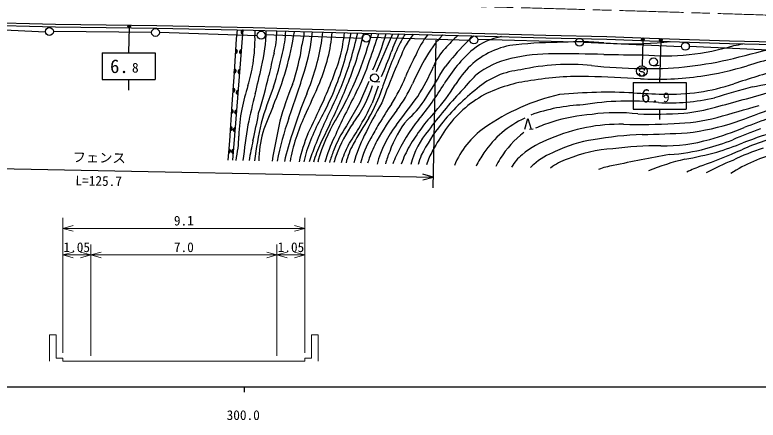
# Model space of a CAD drawing. Units: millimetres, scale not verified, with parts at other scales. Extents: x -376799949 to 680000, y -982173217 to 380000.
# Drawn here: x 324937 to 464589, y 198715 to 274969 of the extents above; entities that cross this region are included whole.
import ezdxf
from ezdxf.enums import TextEntityAlignment as Align

# ---------------------------------------------------------------- set-up
doc = ezdxf.new("R2010")
doc.units = ezdxf.units.MM
doc.header["$LTSCALE"] = 1000
doc.header["$PDMODE"] = 32
doc.header["$PDSIZE"] = 500
doc.linetypes.add('CHAIN', pattern=[18.5, 12, -1.5, 3.5, -1.5])
for name, color, linetype, lineweight in [('M-BGD', 7, 'Continuous', 25), ('M-BMK', 2, 'CHAIN', 13), ('M-STR-HTXT', 7, 'Continuous', 13), ('M-STR-STRC', 7, 'Continuous', 25), ('M-TTL-BAND', 7, 'Continuous', 25)]:
    doc.layers.add(name, color=color, linetype=linetype, lineweight=lineweight)
doc.styles.add('@ＭＳ ゴシック', font='')
doc.styles.add('ＭＳ ゴシック', font='')
doc.styles.get('@ＭＳ ゴシック').set_extended_font_data('@MS Gothic')
doc.styles.get('ＭＳ ゴシック').set_extended_font_data('MS Gothic')

msp = doc.modelspace()

# ---------------------------------------------------------------- hatches: boundary and pattern name
at = {"layer": 'M-BGD'}
for points in [[(367777, 271354), (367777, 271354), (367835, 272102), (367835, 272102, 0.41421), (367432, 271757, 0.41421)], [(366398, 268496), (366398, 268496), (366353, 267748), (366353, 267748, 0.41421), (366750, 268099, 0.41421)], [(367487, 267641), (367487, 267641), (367545, 268389), (367545, 268389, 0.41421), (367142, 268044, 0.41421)], [(366174, 264763), (366174, 264763), (366122, 264014), (366122, 264014, 0.41421), (366522, 264363, 0.41421)], [(367187, 263876), (367187, 263876), (367248, 264624), (367248, 264624, 1)], [(365916, 261159), (365916, 261159), (365862, 260411), (365862, 260411, 1)], [(366873, 259990), (366873, 259990), (366934, 260737), (366934, 260737, 1)], [(365635, 257190), (365635, 257190), (365586, 256441), (365586, 256441, 0.41421), (365985, 256791, 0.41421)], [(366574, 256298), (366574, 256298), (366635, 257045), (366635, 257045, 1)], [(365423, 253937), (365423, 253937), (365374, 253189), (365374, 253189, 1)], [(366307, 252957), (366307, 252957), (366366, 253705), (366366, 253705, 1)], [(365115, 249725), (365115, 249725), (365049, 248978), (365049, 248978, 0.41421), (365456, 249319, 0.41421)], [(365989, 248928), (365989, 248928), (366048, 249676), (366048, 249676, 0.41421), (365645, 249331, 0.41421)]]:
    msp.add_hatch(color=256, dxfattribs=at).paths.add_polyline_path(points)

# ---------------------------------------------------------------- linework, layer by layer
for p, q in [((330689, 271738), (312218, 272594)), ((350615, 271668), (332167, 271823)), ((370481, 271036), (352099, 271621)), ((390216, 270510), (371954, 271219)), ((410456, 270159), (391689, 270694)), ((404035, 270206), (403484, 242410)), ((430278, 269840), (411929, 270343)), ((450184, 268960), (431761, 269774)), ((470571, 268114), (451661, 269016)), ((445009, 265370), (446002, 265488)), ((366122, 264014), (366174, 264763)), ((393202, 261578), (392057, 258324)), ((392541, 262371), (393540, 262420)), ((421626, 253481), (422295, 253495)), ((277938, 246902), (403523, 244410)), ((401582, 243930), (403523, 244410)), ((403523, 244410), (401602, 244965))]:
    msp.add_line(p, q, dxfattribs=at)
for points in [[(317797, 273065), (332545, 272736), (351606, 272483), (369695, 272102), (387426, 271598), (400896, 271295), (413242, 270947), (424674, 270669), (436168, 270377), (444162, 270071), (459197, 269570), (467607, 269371), (477695, 268994), (480490, 268913)], [(317808, 273565), (332554, 273236), (351615, 272983), (369707, 272602), (387438, 272098), (400909, 271795), (413255, 271447), (424686, 271169), (436184, 270877), (444180, 270570), (459211, 270070), (467622, 269871), (477711, 269494), (484650, 269292), (491551, 269188)], [(366695, 272166), (366517, 270447), (366131, 264105), (365700, 258189), (365247, 251235), (364931, 247628)], [(365885, 247608), (366434, 254567), (367338, 265741), (367838, 272142)], [(392871, 264299), (395298, 269962), (395971, 271406)], [(391440, 262439), (389703, 258346), (387266, 254089)], [(420757, 253463), (421317, 255482), (421961, 253488)]]:
    msp.add_lwpolyline(points, dxfattribs=at)
for centre, radius in [((331425, 271830), 742), ((351357, 271644), 742), ((371217, 271127), 742), ((390953, 270602), 742), ((411192, 270251), 742), ((431020, 269807), 742), ((450920, 269052), 742), ((444921, 266115), 750), ((392504, 263120), 750)]:
    msp.add_circle(centre, radius, dxfattribs=at)
for centre, radius, start, end in [((367806, 271728), 375, 85.53238, 265.53238), ((340195, 270450), 29862, 351.00345, 1.07434), ((348395, 273175), 21765, 354.28909, 357.14211), ((337277, 273053), 34916, 347.00776, 358.22863), ((342950, 272878), 29241, 358.22863, 358.34222), ((321704, 280137), 56364, 336.65189, 351.49679), ((357205, 271883), 16943, 345.7398, 0.31325), ((359773, 272217), 16053, 343.96505, 358.96737), ((358176, 274346), 21325, 346.11621, 353.21804), ((344154, 275238), 36837, 342.81592, 354.62223), ((352823, 274639), 31892, 337.12942, 354.6745), ((353798, 274473), 29126, 350.50564, 354.59569), ((352131, 275063), 34892, 347.07828, 354.32847), ((347648, 278308), 41008, 343.54557, 350.56148), ((326722, 286531), 65527, 338.29233, 346.76538), ((285699, 296238), 106572, 343.80067, 346.60761), ((321382, 290870), 73240, 338.79496, 344.66073), ((239879, 321133), 161283, 340.15119, 342.06403), ((334929, 289261), 62372, 336.70565, 343.3933), ((334929, 289261), 62372, 343.86899, 343.87079), ((427120, 256754), 33400, 154.02788, 160.36698), ((425044, 255381), 31183, 149.18522, 153.74619), ((423396, 253721), 29449, 143.29943, 148.59922), ((414245, 261798), 15056, 141.11922, 157.72498), ((420149, 256571), 20784, 135.59036, 151.43718), ((442395, 234779), 51926, 135.50727, 135.59036), ((445767, 231893), 54332, 133.82581, 137.42499), ((419760, 259752), 14154, 127.34159, 136.36331), ((339816, 276811), 43302, 337.32761, 350.50564), ((418612, 258709), 12364, 100.37243, 127.80892), ((428414, 175677), 94125, 90.27146, 95.66901), ((431170, 212864), 57027, 85.54692, 93.21939), ((440534, 333092), 63565, 265.54692, 274.60236), ((409782, 715097), 446806, 274.60236, 274.92232), ((366375, 268122), 375, 266.51879, 86.51879), ((367516, 268015), 375, 85.53238, 265.53238), ((343287, 274017), 35911, 340.19733, 352.33796), ((464034, 238413), 73685, 155.32451, 162.07369), ((1382925, -155422), 1072266, 156.67926, 156.92992), ((414446, 260669), 11799, 137.42499, 157.26827), ((429387, 247542), 27842, 131.2436, 148.72863), ((452093, 228922), 58830, 136.36331, 141.9078), ((420541, 254988), 14424, 95.66901, 133.91805), ((447044, 311552), 44297, 264.74594, 287.07118), ((408095, 484988), 224274, 283.0712, 285.40978), ((453921, 307299), 38581, 279.13642, 281.64111), ((496359, 236516), 126635, 165.7398, 167.66017), ((323934, 278026), 52280, 341.46118, 348.70214), ((313367, 290062), 76260, 335.55875, 342.6022), ((335588, 289406), 63782, 335.93266, 340.36698), ((434341, 248933), 38768, 151.3747, 158.27156), ((421701, 250722), 16431, 102.62788, 128.13677), ((426110, 231046), 36595, 89.85972, 102.62788), ((425000, -222161), 489804, 88.76169, 89.85972), ((443687, 642333), 374892, 268.76169, 269.89306), ((524695, 60213), 214382, 105.49703, 106.84998), ((340235, 270443), 29821, 342.9041, 351.00345), ((335967, 280839), 52936, 333.44734, 344.50007), ((340321, 280370), 49692, 333.73116, 343.80067), ((355656, 277880), 37722, 332.38282, 342.23713), ((463050, 233217), 69630, 151.43718, 155.58818), ((422894, 252544), 17817, 133.91805, 148.79846), ((429119, 224831), 40815, 84.12985, 102.91818), ((444462, 374058), 109199, 264.12985, 268.98951), ((444230, 329352), 64499, 268.49536, 283.0712), ((445022, 323272), 60478, 278.38519, 286.84998), ((366148, 264388), 375, 266.05059, 86.05059), ((367218, 264250), 375, 85.37617, 265.37617), ((-264016, 411787), 652007, 346.54578, 347.00776), ((161690, 331665), 227826, 340.47481, 342.81592), ((331507, 286941), 62380, 329.30913, 338.79496), ((557420, 196176), 175004, 156.92992, 159.15667), ((369808, 279370), 36598, 327.36795, 337.26827), ((-114778, 581526), 609135, 328.0067, 328.71621), ((421365, 250062), 14615, 95.37816, 130.84183), ((535695, 34201), 240032, 106.22079, 108.3703), ((455344, 308728), 48006, 279.84723, 294.53773), ((296979, 280133), 77460, 342.21964, 347.66017), ((371550, 273957), 28826, 326.84834, 338.27156), ((316489, 347122), 126514, 316.81953, 318.71402), ((425374, 235317), 27498, 97.25471, 116.36776), ((431316, 206786), 56598, 88.59307, 99.57485), ((426011, -9196), 272644, 86.53929, 88.59307), ((445799, 318005), 55154, 266.53929, 278.38519), ((365889, 260785), 375, 265.83173, 85.83173), ((417266, 246751), 50770, 162.9041, 168.09272), ((489848, 218191), 124112, 159.62446, 162.93956), ((440710, 236405), 68534, 158.20453, 164.29616), ((230461, 326253), 164693, 334.69715, 337.12942), ((279192, 305452), 116685, 334.02656, 338.29233), ((368115, 269415), 25224, 323.96906, 342.16384), ((375897, 272773), 26079, 322.89092, 335.58818), ((355399, 292477), 58723, 320.63307, 328.72863), ((380531, 278201), 31710, 317.43235, 328.79846), ((447856, 298710), 38682, 268.29101, 288.3703), ((620745, -297360), 580477, 105.71159, 106.44697), ((366903, 260363), 375, 85.37617, 265.37617), ((470855, 233513), 104203, 165.22598, 168.51518), ((450942, 230389), 77130, 157.32761, 163.19653), ((531657, 185801), 160910, 152.38282, 155.72862), ((366473, 269973), 28854, 330.04662, 342.07369), ((466041, 206779), 78576, 136.81953, 143.76271), ((436431, 229516), 40063, 127.92527, 141.59974), ((423756, 240760), 21924, 118.89869, 144.85023), ((435983, 221289), 39642, 102.69273, 125.12651), ((436285, 168300), 92104, 86.97917, 95.61506), ((453957, 503175), 243237, 266.97917, 268.29101), ((371727, 580833), 334178, 284.70647, 286.55441), ((145835, 366204), 260284, 334.11754, 335.55875), ((479283, 211785), 105273, 153.73116, 158.52636), ((511182, 192259), 134695, 150.56882, 153.54372), ((-6580295, 5417739), 8679824, 323.49587, 323.53984), ((386896, 268907), 18041, 310.78504, 325.90602), ((440365, 206277), 52477, 84.00884, 99.48855), ((447973, 295895), 37489, 266.74256, 282.98382), ((365611, 256815), 375, 266.27619, 86.27619), ((366605, 256672), 375, 85.37617, 265.37617), ((393627, 251736), 26611, 168.09272, 179.05767), ((464727, 219147), 99121, 157.04891, 160.13958), ((421589, 235019), 44220, 149.93131, 161.13223), ((346203, 279729), 50604, 328.91024, 334.97611), ((432501, 229950), 44899, 142.89092, 151.67381), ((485340, 199632), 107086, 146.84834, 149.20445), ((433101, 224753), 33312, 92.38565, 109.72151), ((447840, 287714), 31350, 275.08783, 286.15758), ((-80196, 2166418), 1984791, 285.70054, 285.9376), ((284312, 738634), 514873, 289.98176, 290.85367), ((261605, 276017), 110869, 347.10846, 349.85049), ((409931, 241407), 33822, 154.69715, 169.83965), ((439206, 223439), 57539, 146.05666, 151.77928), ((431866, 231050), 37993, 137.43235, 149.61158), ((435792, 223208), 33129, 94.15139, 107.4845), ((438024, 222020), 34542, 83.3745, 97.70385), ((444821, 338724), 82440, 268.04521, 274.03337), ((447824, 290214), 35707, 271.5435, 284.73599), ((523332, 100371), 165195, 109.96037, 111.80145), ((500659, 232096), 133769, 170.46235, 173.35837), ((451970, 237012), 82666, 167.71375, 172.69689), ((591367, 208272), 221606, 167.83934, 169.81759), ((428886, 236913), 55672, 160.47481, 169.11432), ((411892, 239229), 31099, 149.30913, 164.33011), ((942833, -17846), 621516, 154.02656, 154.39611), ((408087, 240341), 24204, 143.96906, 160.32898), ((487266, 198484), 109329, 149.20445, 150.83917), ((411495, 242340), 19035, 141.15546, 166.18532), ((413717, 242993), 19397, 140.82179, 161.05737), ((424646, 235664), 30848, 140.63307, 155.56966), ((432083, 232962), 34516, 141.59974, 153.10984), ((428650, 238448), 18824, 114.8729, 145.86989), ((433976, 228972), 27086, 107.4845, 114.50339), ((438500, 223228), 31157, 88.59764, 101.45717), ((442210, 374744), 120404, 268.59764, 273.13106), ((445390, 300699), 48289, 276.97728, 287.92931), ((365399, 253563), 375, 266.27619, 86.27619), ((366337, 253331), 375, 85.48553, 265.48553), ((393094, 247099), 22338, 165.1579, 178.96384), ((404289, 242256), 20732, 145.19405, 159.90686), ((289006, 314219), 117395, 327.0723, 328.91024), ((414002, 243303), 15069, 138.80469, 166.44884), ((470179, 211756), 76639, 147.1013, 150.56267), ((422442, 240537), 16108, 125.12651, 157.78883), ((432482, 237641), 19309, 128.09797, 147.80948), ((439365, 218962), 35510, 101.45717, 112.8806), ((436764, 316789), 67895, 286.0544, 291.80145), ((486299, 192546), 64580, 109.24175, 114.17525), ((486453, 188605), 66988, 105.07677, 111.66394), ((343382, 252563), 23640, 347.8702, 359.05767), ((418105, 238097), 43518, 160.41191, 167.6614), ((405679, 241540), 27944, 156.72134, 168.03123), ((412765, 238636), 30817, 154.41261, 163.81772), ((415666, 239790), 28007, 153.54372, 164.87893), ((406683, 242961), 17292, 149.43062, 166.26892), ((431801, 234499), 18278, 109.97147, 129.23774), ((437572, 226264), 25521, 98.90834, 115.77847), ((445970, 179767), 72766, 92.49429, 99.77225), ((435376, 576596), 324218, 271.31272, 272.80737), ((446769, 282024), 31719, 269.18549, 286.0544), ((440702, 301732), 53794, 285.18147, 290.85327), ((477442, 215171), 37912, 101.31031, 114.87005), ((428451, 237829), 60291, 167.10846, 170.72921), ((420298, 234988), 41889, 158.52636, 162.92031), ((402452, 241106), 22294, 154.39611, 163.94032), ((404597, 241768), 19117, 153.14017, 163.6437), ((401788, 243520), 15072, 151.77928, 166.13869), ((414471, 239668), 24417, 151.67381, 160.04129), ((415049, 240912), 18498, 149.61158, 161.17995), ((445483, 186650), 63663, 89.24853, 97.41521), ((439958, 305656), 58959, 286.59824, 291.66394), ((365082, 249352), 375, 264.9854, 84.9854), ((366019, 249302), 375, 85.48553, 265.48553), ((436891, 233763), 59226, 164.7721, 166.77325), ((406170, 240557), 23102, 157.55257, 163.27877), ((413886, 241764), 19987, 157.87932, 164.9544), ((415816, 242434), 14217, 150.56267, 162.28322), ((433071, 235451), 24165, 145.86989, 152.7393), ((425498, 242217), 8313, 129.23774, 150.26039), ((431229, 236696), 13420, 110.75772, 130.99947), ((438903, 223027), 26805, 93.50134, 112.3162), ((500026, -41447), 294788, 100.17696, 102.27291), ((446064, 281894), 33244, 273.23646, 285.21769), ((434152, 335328), 89101, 280.77236, 284.72552), ((365064, 480470), 250231, 290.79954, 292.66717), ((475090, 221010), 28739, 103.70386, 122.9361), ((476469, 214133), 37374, 106.98776, 116.47946), ((404863, 241201), 23798, 164.33011, 165.26384), ((408918, 240414), 24964, 161.12947, 164.26557), ((408682, 241771), 18257, 160.04129, 163.24356), ((409744, 242433), 14480, 155.56966, 161.95844), ((427987, 238450), 28543, 159.22918, 162.98976), ((434684, 236255), 21910, 147.80948, 152.35392), ((431859, 238198), 10123, 108.03358, 128.31978), ((461563, 202469), 46587, 103.35034, 112.18342), ((486904, 182952), 70085, 112.74612, 117.22046), ((429482, 238706), 10757, 130.99947, 135.50536), ((439432, 233059), 13702, 98.68213, 110.61326), ((467309, 211006), 37979, 110.63998, 115.13406)]:
    msp.add_arc(centre, radius, start, end, dxfattribs=at)
at = {"layer": 'M-BMK'}
msp.add_arc((175217, -8720365), 9000000, 87.77582, 89.20189, dxfattribs=at)
at = {"layer": 'M-STR-HTXT'}
for p, q in [((333939, 211388), (333939, 236788)), ((379439, 211388), (379439, 236788)), ((335871, 235306), (333939, 234788)), ((333939, 234788), (379439, 234788)), ((333939, 234788), (335871, 234270)), ((379439, 234788), (377508, 235306)), ((377508, 234270), (379439, 234788)), ((339189, 210788), (339189, 231788)), ((374189, 210788), (374189, 231788)), ((335871, 230306), (333939, 229788)), ((333939, 229788), (339189, 229788)), ((333939, 229788), (335871, 229270)), ((339189, 229788), (337258, 230306)), ((337258, 229270), (339189, 229788)), ((341121, 230306), (339189, 229788)), ((339189, 229788), (374189, 229788)), ((339189, 229788), (341121, 229270)), ((374189, 229788), (372258, 230306)), ((372258, 229270), (374189, 229788)), ((376121, 230306), (374189, 229788)), ((374189, 229788), (379439, 229788)), ((374189, 229788), (376121, 229270)), ((379439, 229788), (377508, 230306)), ((377508, 229270), (379439, 229788)), ((332689, 214788), (331439, 214788)), ((331439, 209788), (331439, 214788)), ((332689, 210388), (332689, 214788)), ((380689, 210388), (380689, 214788)), ((380689, 214788), (381939, 214788)), ((381939, 209788), (381939, 214788)), ((333939, 210388), (332689, 210388)), ((333939, 209788), (333939, 210388)), ((333939, 209788), (379439, 209788)), ((379439, 209788), (379439, 210388)), ((379439, 210388), (380689, 210388))]:
    msp.add_line(p, q, dxfattribs=at)
at = {"layer": 'M-STR-STRC'}
for p, q in [((346408, 272652), (346316, 267803)), ((442919, 270218), (442775, 265371)), ((446315, 270099), (446078, 262253)), ((341316, 267803), (351316, 267803)), ((341316, 267803), (341316, 262803)), ((351316, 267803), (351316, 262803)), ((442345, 264382), (442246, 264500)), ((442590, 264243), (442345, 264382)), ((442891, 264240), (442590, 264243)), ((443136, 264128), (442891, 264240)), ((443242, 263992), (443136, 264128)), ((341316, 262803), (351316, 262803)), ((346316, 262803), (346316, 260803)), ((441078, 262253), (451078, 262253)), ((441078, 262253), (441078, 257253)), ((451078, 262253), (451078, 257253)), ((441078, 257253), (451078, 257253)), ((446078, 257253), (446078, 255253))]:
    msp.add_line(p, q, dxfattribs=at)
for centre, radius in [((346411, 272802), 150), ((346411, 272802), 120), ((346411, 272802), 90), ((346411, 272802), 60), ((346411, 272802), 30), ((442924, 270368), 150), ((442924, 270368), 120), ((442924, 270368), 90), ((442924, 270368), 60), ((442924, 270368), 30), ((446320, 270249), 150), ((446320, 270249), 120), ((446320, 270249), 90), ((446320, 270249), 60), ((446320, 270249), 30), ((442745, 264371), 1000)]:
    msp.add_circle(centre, radius, dxfattribs=at)
for centre, start, end in [((442742, 263996), 179.55488, 359.55488), ((442746, 264496), 359.55488, 179.55488)]:
    msp.add_arc(centre, 500, start, end, dxfattribs=at)
for p in [(346411, 272802), (442924, 270368), (446320, 270249)]:
    msp.add_point(p, dxfattribs=at)
at = {"layer": 'M-TTL-BAND'}
for p, q in [((40000, 205000), (579000, 205000)), ((368000, 205000), (368000, 204000))]:
    msp.add_line(p, q, dxfattribs=at)

# ---------------------------------------------------------------- texts
at = {"layer": 'M-BGD', "style": 'ＭＳ ゴシック'}
msp.add_text('フェンス', height=1833, rotation=358.863, dxfattribs=at).set_placement((340751, 246656), align=Align.BOTTOM_CENTER)
at = {"layer": 'M-BGD', "style": '@ＭＳ ゴシック'}
msp.add_text('L=125.7', height=1833, rotation=358.863, dxfattribs=at).set_placement((340711, 244656), align=Align.TOP_CENTER)
at = {"layer": 'M-STR-HTXT', "style": 'ＭＳ ゴシック'}
for s, p in [('9.1', (356689, 234788)), ('1.05', (336564, 229788)), ('7.0', (356689, 229788)), ('1.05', (376814, 229788))]:
    msp.add_text(s, height=1833, dxfattribs=at).set_placement(p, align=Align.BOTTOM_CENTER)
at = {"layer": 'M-STR-STRC', "style": 'ＭＳ ゴシック'}
for p in [(346316, 265303), (446078, 259753)]:
    msp.add_text('6.', height=2566, dxfattribs=at).set_placement(p, align=Align.MIDDLE_RIGHT)
for s, p in [('8', (347566, 263553)), ('9', (447328, 258003))]:
    msp.add_text(s, height=1833, dxfattribs=at).set_placement(p, align=Align.BOTTOM_CENTER)
at = {"layer": 'M-TTL-BAND', "style": 'ＭＳ ゴシック'}
msp.add_text('300.0', height=1833, dxfattribs=at).set_placement((367844, 198195), align=Align.BOTTOM_CENTER)

doc.saveas('drawing.dxf')
